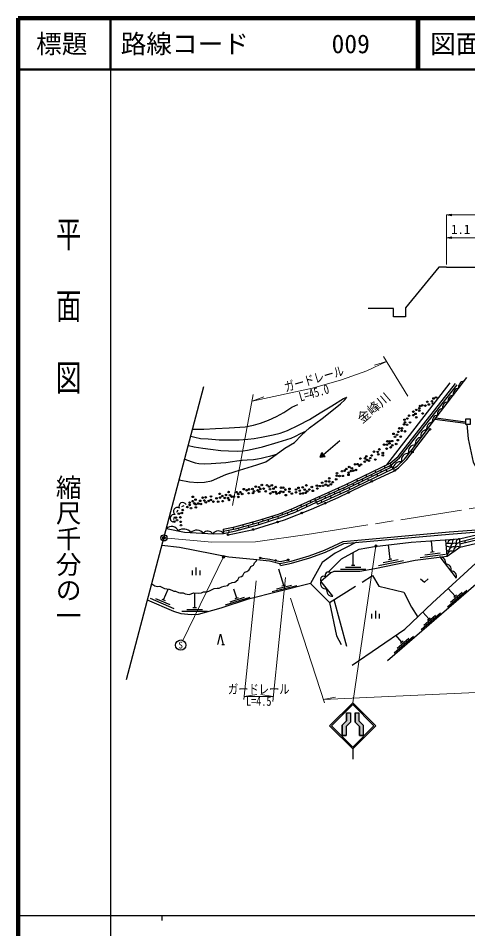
# Model space of a CAD drawing. Units: millimetres at full size, sheet at 1:1000, with parts at other scales. Extents: x 40000 to 680000, y 20000 to 380000.
# Drawn here: x 40000 to 127724, y 202409 to 380000 of the extents above; entities that cross this region are included whole.
import ezdxf
from ezdxf.enums import TextEntityAlignment as Align

# ---------------------------------------------------------------- set-up
doc = ezdxf.new("R2010")
doc.units = ezdxf.units.MM
doc.header["$LTSCALE"] = 1000
doc.header["$PDMODE"] = 32
doc.header["$PDSIZE"] = 500
doc.linetypes.add('CHAIN', pattern=[18.5, 12, -1.5, 3.5, -1.5])
doc.linetypes.add('DASHED', pattern=[7.5, 6, -1.5])
for name, color, linetype, lineweight in [('M-BGD', 7, 'Continuous', 25), ('M-BMK', 2, 'CHAIN', 13), ('M-BMK-OTRS', 5, 'Continuous', 25), ('M-BMK-SRVR', 3, 'Continuous', 25), ('M-STR-HTXT', 7, 'Continuous', 13), ('M-STR-STRC', 7, 'Continuous', 25), ('M-TTL', 2, 'Continuous', 140), ('M-TTL-BAND', 7, 'Continuous', 25), ('M-TTL-LINE', 7, 'Continuous', 50)]:
    doc.layers.add(name, color=color, linetype=linetype, lineweight=lineweight)
for name, color, linetype in [('M-BMK-HTXT', 7, 'Continuous'), ('M-OTRS', 6, 'Continuous'), ('M-TTL-TXT', 7, 'Continuous')]:
    doc.layers.add(name, color=color, linetype=linetype)
doc.styles.add('@ＭＳ ゴシック', font='')
doc.styles.add('ＭＳ ゴシック', font='')
doc.styles.get('@ＭＳ ゴシック').set_extended_font_data('@MS Gothic')
doc.styles.get('ＭＳ ゴシック').set_extended_font_data('MS Gothic')

# ---------------------------------------------------------------- blocks, each defined once
blk = doc.blocks.new('open_arrow')
at = {"color": 0, "linetype": 'Continuous', "lineweight": -2}
blk.add_lwpolyline([(7.5, 1.25), (0, 0), (7.5, -1.25)], dxfattribs=at)

msp = doc.modelspace()

# ---------------------------------------------------------------- hatches: boundary and pattern name
at = {"layer": 'M-BGD'}
for points in [[(120267, 299709, -1), (120450, 299947, -0.41421), (120477, 299736, -0.41421)], [(99217, 295290), (98931, 294391), (99864, 294528)], [(116835, 295278, -1), (117019, 295515, -0.41421), (117046, 295304, -0.41421)], [(113362, 291730, -0.41421), (113404, 291937, -0.41421), (113612, 291894, -1)], [(108842, 289595, -1), (109113, 289722, -0.41421), (109041, 289523, -0.41421)], [(104331, 287437, -0.41421), (104401, 287637, -0.41421), (104601, 287568, -1)], [(99787, 285353, -1), (100062, 285474, -0.41421), (99985, 285276, -0.41421)], [(95173, 283429, -1), (95453, 283538, -0.41421), (95368, 283343, -0.41421)], [(90478, 281718, -1), (90765, 281807, -0.41421), (90666, 281619, -0.41421)], [(80799, 279244, -0.41421), (80916, 279421, -0.41421), (81093, 279305, -1)], [(85699, 280253, -0.41421), (85815, 280430, -0.41421), (85992, 280313, -1)], [(87072, 274731, -1), (87372, 274731, -1)], [(90091, 274240, -1), (90391, 274240, -1)], [(92520, 274359, -1), (92820, 274359, -1)]]:
    msp.add_hatch(color=256, dxfattribs=at).paths.add_polyline_path(points)
at = {"layer": 'M-STR-HTXT'}
for points in [[(110028, 277189, -0.41421), (109928, 276850, -0.41421), (109589, 276950, -1)], [(79806, 274862, -1), (80280, 275022, -1)]]:
    msp.add_hatch(color=256, dxfattribs=at).paths.add_polyline_path(points)
at = {"layer": 'M-STR-STRC'}
for points in [[(103228, 242153), (103228, 240134), (103978, 240134), (103978, 241843), (104812, 242676), (104812, 244498), (104062, 244498), (104062, 242987)], [(107312, 242153), (106478, 242987), (106478, 244498), (105728, 244498), (105728, 242676), (106562, 241843), (106562, 240135), (107312, 240135)]]:
    msp.add_hatch(color=256, dxfattribs=at).paths.add_polyline_path(points)

# ---------------------------------------------------------------- linework, layer by layer
at = {"layer": 'M-BGD'}
for p, q in [((111927, 292912), (124302, 308899)), ((99540, 294909), (102740, 297629)), ((98931, 294391), (99217, 295290)), ((99864, 294528), (99217, 295290)), ((98931, 294391), (99864, 294528)), ((112559, 293218), (113081, 292137)), ((109599, 291788), (109773, 291427)), ((110673, 291862), (110847, 291502)), ((111400, 292657), (111574, 292297)), ((111748, 291937), (111922, 291577)), ((112474, 292732), (112648, 292372)), ((105997, 290048), (106171, 289687)), ((107072, 290122), (107246, 289762)), ((107798, 290918), (107972, 290557)), ((108146, 290197), (108320, 289837)), ((108872, 290992), (109046, 290632)), ((109947, 291067), (110121, 290707)), ((102387, 288355), (102550, 287989)), ((103463, 288397), (103626, 288032)), ((104196, 289178), (104370, 288817)), ((104544, 288457), (104718, 288097)), ((105271, 289252), (105445, 288892)), ((106345, 289327), (106519, 288967)), ((98388, 285254), (97887, 286344)), ((97985, 285949), (98152, 285586)), ((98735, 286723), (98898, 286358)), ((99061, 285993), (99224, 285628)), ((99811, 286766), (99974, 286401)), ((100561, 287539), (100724, 287174)), ((100887, 286808), (101050, 286443)), ((101637, 287582), (101800, 287216)), ((102713, 287624), (102876, 287259)), ((72326, 284914), (71883, 284681)), ((93286, 284259), (93431, 283886)), ((94351, 284278), (94518, 283915)), ((95092, 285059), (95259, 284696)), ((96168, 285114), (96335, 284750)), ((96909, 285895), (97076, 285532)), ((70462, 282722), (70314, 282244)), ((71164, 284032), (70887, 283616)), ((89554, 282902), (89674, 282521)), ((90628, 282820), (90748, 282439)), ((91422, 283535), (91567, 283162)), ((92499, 283524), (92644, 283152)), ((81907, 280711), (81985, 280319)), ((83813, 281209), (83920, 280823)), ((84883, 281090), (84990, 280705)), ((85740, 281743), (85847, 281357)), ((86811, 281624), (86918, 281238)), ((87646, 282303), (87766, 281921)), ((88720, 282221), (88840, 281839)), ((79975, 280328), (80072, 279532)), ((81004, 280124), (81082, 279732)), ((82956, 280556), (83063, 280171)), ((126124, 277909), (133800, 279843)), ((126148, 277490), (132252, 278949)), ((112580, 274512), (112261, 277293)), ((120811, 275926), (120654, 278088)), ((123686, 275112), (123455, 278291)), ((126091, 278483), (126186, 276831)), ((127093, 278154), (127197, 277741)), ((105355, 273340), (105328, 275802)), ((118429, 274838), (123389, 275468)), ((119372, 275351), (122348, 275728)), ((120463, 275882), (121158, 275971)), ((91156, 273275), (91074, 273666)), ((110288, 273245), (115186, 274251)), ((111189, 273828), (114128, 274432)), ((112237, 274442), (112923, 274582)), ((122298, 274936), (125485, 270797)), ((73978, 271404), (73978, 272304)), ((74728, 271404), (74728, 272904)), ((75478, 271404), (75478, 272304)), ((91806, 269357), (90852, 272552)), ((102859, 272546), (107859, 272574)), ((103857, 272942), (106857, 272958)), ((105005, 273338), (105705, 273342)), ((68331, 266549), (69234, 268657)), ((82666, 266910), (82104, 268646)), ((89531, 268160), (94377, 269392)), ((90426, 268697), (93334, 269436)), ((91467, 269271), (92145, 269443)), ((123768, 265199), (127558, 268461)), ((125271, 267285), (123915, 268766)), ((65750, 266872), (70346, 264903)), ((66811, 266809), (69569, 265628)), ((68010, 266687), (68653, 266411)), ((74432, 265070), (74432, 267909)), ((80473, 265569), (85230, 267110)), ((81332, 266162), (84186, 267087)), ((82333, 266802), (82999, 267018)), ((101605, 266621), (104049, 257537)), ((124330, 266079), (126604, 268036)), ((125006, 267057), (125537, 267513)), ((72932, 264710), (75932, 264710)), ((74082, 265070), (74782, 265070)), ((71932, 264350), (76932, 264350)), ((109023, 262917), (109023, 263817)), ((109773, 262917), (109773, 264417)), ((110523, 262917), (110523, 263817)), ((118615, 260764), (122404, 264026)), ((120118, 262849), (118973, 264180)), ((119177, 261643), (121451, 263601)), ((119853, 262621), (120383, 263078)), ((113351, 256233), (117140, 259495)), ((114854, 258318), (113710, 259657)), ((79720, 257860), (80220, 257860)), ((113913, 257112), (116187, 259070)), ((114589, 258090), (115119, 258547))]:
    msp.add_line(p, q, dxfattribs=at)
at = {"layer": 'M-BGD', "linetype": 'DASHED'}
for p, q in [((121506, 302070), (127245, 301312)), ((121299, 301794), (127245, 301009))]:
    msp.add_line(p, q, dxfattribs=at)
at = {"layer": 'M-BGD'}
for points in [[(123587, 331471), (122055, 331471), (115591, 323540), (115591, 321738), (113225, 321738), (113225, 323385), (108309, 323385)], [(123587, 331471), (129087, 331471), (144087, 331471), (159087, 331471), (164587, 331471), (166416, 331471), (169531, 325411), (169531, 323882), (171718, 323882), (171718, 325670), (176117, 325670)], [(113081, 292137), (113971, 292651), (115377, 293983), (117106, 296202), (121737, 302378), (127559, 309900)], [(112559, 293218), (114109, 294533), (125342, 308768)], [(112733, 292857), (114397, 294253), (125656, 308521)], [(71423, 289976), (73455, 289563), (75070, 289435), (76382, 289525), (77737, 289761), (80537, 290984), (82362, 291586), (86592, 292901), (88301, 293507), (89604, 294376), (92049, 296130), (93890, 297276), (95287, 298696), (96806, 300092), (99288, 301912), (101550, 303669), (102891, 304804), (103703, 305577), (104102, 306117)], [(73679, 298493), (74432, 298268), (75588, 298063), (77041, 297942), (79203, 297774), (81566, 297764), (83103, 297801), (84837, 297894), (86020, 298034), (87502, 298276), (89752, 298733), (91094, 299077), (92548, 299580), (94723, 300607), (96858, 301734), (98943, 303010), (101192, 304415), (103498, 305832), (104102, 306117)], [(74034, 299835), (76230, 299833), (78493, 299998), (81149, 300119), (84272, 300330), (85903, 300630), (87278, 301021), (88847, 301635), (90413, 302301), (91840, 303126), (93395, 304119), (94569, 304637)], [(73203, 296695), (74331, 296419), (76042, 296146), (77545, 295940), (79512, 295673), (81022, 295604), (82853, 295587), (83916, 295633), (84746, 295729), (85650, 295922), (87683, 296435), (90727, 297305), (93246, 298123), (94083, 298488), (95112, 298993), (96149, 299488)], [(80948, 279275), (85902, 280295), (91952, 282176), (97237, 284232), (102429, 286515), (107138, 288797), (113264, 291665), (114210, 292288), (115803, 293945), (120358, 299828)], [(72496, 294027), (73755, 293575), (74553, 293309), (75225, 293159), (76312, 293092), (77671, 293137), (78570, 293220), (80509, 293370), (81790, 293564), (82661, 293686), (83671, 293780), (84646, 293846), (85905, 293963), (86698, 294068), (87414, 294184), (88163, 294379), (89276, 294651), (90444, 294979)], [(79975, 280328), (82290, 280787), (86777, 282030), (90801, 283294), (93713, 284425), (97893, 286347), (103788, 288981), (112559, 293218)], [(68909, 280479), (72479, 279739), (78135, 279441), (80072, 279532), (82474, 280008), (87004, 281262), (91066, 282539), (94025, 283688), (98223, 285618), (104125, 288255), (112907, 292497)], [(80023, 279930), (82382, 280398), (86891, 281646), (90933, 282916), (93869, 284057), (98058, 285983), (103957, 288618), (112733, 292857)], [(98388, 285254), (104294, 287892), (113081, 292137)], [(91074, 273666), (93236, 274121), (96796, 275128), (99771, 276260), (103425, 277962), (124065, 279797), (132931, 280494)], [(91156, 273275), (93331, 273732), (96922, 274748), (99927, 275891), (103530, 277569), (124099, 279398), (132986, 280098)], [(100506, 271989), (103082, 274539), (106512, 276468), (109543, 276981), (116643, 277796), (126091, 278483), (132986, 280098)], [(105140, 253813), (115442, 260838), (120842, 265950), (130776, 275052), (137047, 278375), (138263, 279688)], [(68042, 277208), (71477, 276836), (81121, 274973), (85942, 274518), (89064, 274178), (91074, 273666)], [(106014, 277790), (101839, 275693), (99299, 273821), (97017, 269754), (100720, 266071)], [(101396, 267258), (99055, 270197), (100915, 271837), (101679, 272160), (103378, 272159), (106635, 272177), (109585, 272702), (117482, 274324), (123686, 275112), (126186, 276831), (130335, 277843), (130343, 277846)], [(148155, 277113), (141450, 275793), (134564, 274096), (112031, 254701)], [(66046, 269668), (66641, 269305), (67093, 269180), (67649, 269217), (68143, 268998), (68517, 268775), (69465, 268618), (69959, 268478), (70338, 268275), (70723, 268275), (71264, 267985), (71550, 267912), (72158, 267912), (72584, 267761), (73351, 267636), (74237, 267915), (75139, 267885), (75760, 267938), (76124, 268145), (76800, 268099), (77221, 268229), (78222, 268751), (78802, 268853), (79208, 268853), (79702, 269123), (80185, 269201), (80904, 269363), (81164, 269685), (81725, 269940), (82297, 270028), (82829, 270445), (83125, 270970), (83546, 271115), (83811, 271328), (83998, 271723), (84088, 271863), (84206, 271957), (84414, 272020), (84630, 272102), (85020, 272363), (85202, 272599), (85380, 273054), (85674, 273188), (85926, 273359), (86047, 273559), (86083, 273781), (86316, 273991), (86509, 274203), (86572, 274450)], [(87222, 274731), (89127, 274524), (91082, 274026), (92670, 274359)], [(118508, 270690), (119258, 269990), (120008, 270690)], [(97017, 269754), (84680, 266617), (79566, 264959), (75094, 263730), (73770, 263650), (71800, 263857), (70376, 264259), (65200, 266476)], [(100720, 266071), (102130, 259574), (103016, 257885)], [(78970, 257860), (79470, 259860), (79970, 257860)]]:
    msp.add_lwpolyline(points, dxfattribs=at)
msp.add_lwpolyline([(127245, 300806), (128245, 300806), (128245, 301806), (127245, 301806)], close=True, dxfattribs=at)
at = {"layer": 'M-BGD', "linetype": 'DASHED'}
for points in [[(127537, 300806), (127768, 297965), (128792, 293434), (130118, 290957), (130670, 290103), (133062, 289366), (142993, 290922), (153992, 292479), (161880, 293311), (168631, 293682), (176007, 293898), (188153, 293364), (196167, 292565)], [(100720, 266071), (109126, 271292), (110397, 269245), (115251, 268067), (116758, 265120), (117955, 263217)]]:
    msp.add_lwpolyline(points, dxfattribs=at)
at = {"layer": 'M-BGD'}
for centre in [(121037, 305831), (121502, 306034), (117667, 303612), (118248, 303931), (118432, 304386), (118838, 304482), (119448, 304444), (119827, 305192), (120127, 304660), (120718, 305299), (120932, 304847), (115915, 301919), (116273, 302489), (117105, 302576), (117115, 303273), (117512, 302838), (117675, 302167), (118267, 303457), (118935, 302905), (114384, 300029), (114897, 300029), (115265, 300793), (115372, 301683), (115478, 301171), (115847, 300702), (116465, 301161), (113232, 298942), (113522, 298362), (113919, 298739), (114152, 299323), (114636, 298391), (114800, 299555), (115468, 299429), (120358, 299828), (111358, 296842), (111920, 296813), (112032, 297481), (112438, 297501), (112448, 297065), (112961, 297520), (112980, 296707), (113745, 296959), (114065, 297704), (108948, 294713), (109422, 295449), (110148, 295420), (110255, 294955), (110477, 295913), (111145, 295216), (111145, 294752), (111881, 296058), (112671, 296301), (116927, 295396), (105743, 292996), (106217, 293035), (106779, 294119), (106866, 292948), (107602, 293499), (107650, 294177), (107922, 294549), (108037, 293838), (108463, 293703), (108686, 294206), (109673, 293925), (102207, 291271), (103194, 291649), (103678, 291745), (104017, 292065), (104491, 291349), (104582, 292484), (104969, 291700), (105095, 292203), (105385, 291739), (105898, 291893), (106576, 292696), (113487, 291812), (99313, 289395), (100019, 289685), (100668, 289636), (100697, 290275), (101355, 289511), (102033, 290052), (102159, 290768), (102691, 290720), (103339, 290739), (104443, 290952), (108977, 289658), (81042, 287592), (82630, 287563), (83327, 287572), (84024, 288143), (84569, 287921), (85033, 288124), (85711, 288182), (86021, 287737), (86340, 288656), (86717, 287921), (86979, 288550), (87008, 287679), (87231, 288163), (87540, 288956), (87889, 288260), (88286, 287728), (88534, 288919), (88960, 288658), (89125, 288155), (89493, 288880), (89676, 287574), (89812, 288232), (90228, 287603), (90238, 288561), (91216, 287681), (91264, 288426), (91709, 288435), (91719, 287613), (92145, 288039), (92890, 287671), (92929, 288222), (94187, 288077), (94690, 288416), (94942, 287874), (95523, 288493), (95910, 288058), (96220, 288890), (96375, 287729), (96820, 288087), (97285, 288590), (97488, 287826), (98272, 288851), (98378, 288271), (98848, 288746), (99458, 288795), (100000, 289046), (100484, 288843), (100997, 289104), (74046, 285817), (74080, 286648), (74590, 286111), (75503, 285867), (75987, 286486), (76336, 285934), (76568, 286573), (77168, 285857), (77594, 286041), (77613, 286728), (78688, 286350), (79329, 287234), (79368, 286498), (79813, 286798), (79900, 285812), (80287, 286431), (80539, 287021), (80917, 286421), (81120, 286044), (81333, 286973), (81633, 286702), (82078, 286682), (82949, 286634), (82969, 287205), (83704, 287214), (84956, 287360), (85798, 287379), (89176, 287312), (90451, 287284), (90964, 287400), (92213, 286984), (93393, 287294), (94197, 287516), (95039, 287255), (95562, 287323), (96084, 287439), (104466, 287502), (72113, 284066), (73008, 284659), (73449, 285505), (73449, 285065), (73727, 284451), (74362, 285398), (74635, 285171), (74658, 284585), (75106, 285354), (75629, 285238), (76616, 285567), (78097, 285721), (79017, 285692), (99925, 285413), (70799, 282594), (71336, 283348), (71637, 282641), (71927, 283498), (95313, 283483), (70459, 281827), (70966, 282109), (71690, 281776), (71777, 281116), (90621, 281762), (80946, 279275), (85846, 280283), (87222, 274731), (90241, 274240), (92670, 274359)]:
    msp.add_circle(centre, 150, dxfattribs=at)
for centre, radius, start, end in [((127049, 308045), 1139, 92.29609, 192.22696), ((125925, 306760), 1044, 89.44088, 195.08218), ((124992, 305345), 1145, 93.72655, 190.79651), ((122775, 302842), 962, 86.2274, 198.29566), ((123834, 304094), 1038, 88.19099, 196.33207), ((121866, 301461), 1079, 90.1804, 195.88973), ((120864, 299986), 1180, 91.74112, 194.53859), ((119595, 298685), 1014, 82.81924, 203.46047), ((117356, 295547), 1203, 82.6663, 202.17516), ((118690, 297059), 1222, 91.15454, 195.12518), ((115995, 293920), 1198, 78.10637, 200.34548), ((114695, 291879), 1634, 83.78893, 170.91983), ((71025, 283824), 750, 56.34514, 236.34514), ((72104, 284798), 750, 27.79472, 207.79472), ((70388, 282483), 750, 72.82236, 252.82236), ((69911, 279475), 1419, 21.60762, 134.95019), ((72307, 278676), 1705, 35.87853, 129.16564), ((74861, 278449), 1696, 40.24555, 133.73318), ((77017, 278882), 1087, 31.56323, 142.4155), ((79040, 278642), 1363, 40.75539, 143.56435), ((124090, 275814), 1767, 70.21456, 109.03139), ((124524, 277529), 749, 66.10185, 178.1659), ((125074, 276902), 693, 53.37667, 194.44639), ((125399, 277724), 753, 114.31176, 199.18345), ((126003, 276935), 735, 79.43361, 189.72555), ((126206, 277725), 766, 98.66109, 200.42591), ((123636, 275665), 1312, 54.21288, 93.74085), ((123299, 275180), 1055, 44.78149, 73.01507), ((124531, 275221), 852, 61.65471, 187.36251), ((124911, 276024), 868, 64.88807, 186.65358), ((125748, 276129), 827, 58.04978, 190.96744), ((122362, 273886), 1051, 341.68761, 93.49593), ((123425, 272507), 1051, 341.68761, 93.49593), ((100506, 271363), 626, 49.2071, 213.60198), ((124487, 271127), 1051, 341.68761, 93.49593), ((99576, 270543), 626, 49.2071, 213.60198), ((99997, 269746), 1044, 154.41654, 282.66225), ((101353, 268425), 1168, 164.99677, 272.08202)]:
    msp.add_arc(centre, radius, start, end, dxfattribs=at)
at = {"layer": 'M-BMK'}
msp.add_lwpolyline([(68426, 278657), (77797, 277801), (86269, 277870), (96372, 279276), (136384, 285657)], dxfattribs=at)
at = {"layer": 'M-BMK-OTRS'}
msp.add_line((61114, 251043), (76249, 308200), dxfattribs=at)
at = {"layer": 'M-BMK-SRVR'}
msp.add_circle((68426, 278657), 600, dxfattribs=at)
at = {"layer": 'M-OTRS'}
msp.add_point((68426, 278657), dxfattribs=at)
at = {"layer": 'M-STR-HTXT'}
for p, q in [((123587, 331971), (123587, 341628)), ((164587, 341627), (123587, 341627)), ((123587, 337171), (129087, 337171)), ((111848, 313040), (109499, 312327)), ((116037, 306304), (111252, 313998)), ((81833, 284982), (85870, 306596)), ((85632, 305318), (87939, 306156)), ((109809, 277069), (105271, 246499)), ((80043, 274942), (72137, 258632)), ((84047, 247101), (86402, 270268)), ((89652, 246734), (92125, 270906)), ((99748, 246450), (93124, 266889)), ((84111, 247731), (86542, 248073)), ((84111, 247731), (89754, 247731)), ((89754, 247731), (87323, 248073)), ((99527, 247131), (101940, 247583))]:
    msp.add_line(p, q, dxfattribs=at)
for points in [[(85632, 305318), (97450, 307822), (103109, 309466), (108002, 311255), (111848, 313040)], [(99527, 247131), (132137, 248613), (154028, 249751), (177234, 250747), (206310, 252212)]]:
    msp.add_lwpolyline(points, dxfattribs=at)
for centre in [(109809, 277069), (80043, 274942)]:
    msp.add_circle(centre, 250, dxfattribs=at)
at = {"layer": 'M-STR-STRC'}
for p, q in [((100771, 241999), (105271, 246499)), ((101124, 241999), (105271, 246145)), ((109771, 241998), (105271, 246499)), ((109417, 241998), (105271, 246145)), ((104062, 244498), (104812, 244498)), ((104062, 244498), (104062, 242987)), ((104812, 244498), (104812, 242676)), ((105728, 244498), (105728, 242676)), ((105728, 244498), (106478, 244498)), ((106478, 244498), (106478, 242987)), ((100771, 241999), (105271, 237498)), ((101124, 241999), (105271, 237851)), ((103228, 242153), (104062, 242987)), ((103228, 242153), (103228, 240134)), ((103978, 241843), (104812, 242676)), ((103978, 241843), (103978, 240134)), ((105271, 237851), (109417, 241998)), ((105271, 237498), (109771, 241998)), ((106562, 241843), (105728, 242676)), ((107312, 242153), (106478, 242987)), ((106562, 241843), (106562, 240135)), ((107312, 242153), (107312, 240135)), ((103228, 240134), (103978, 240134)), ((106562, 240135), (107312, 240135)), ((105271, 237498), (105271, 235499))]:
    msp.add_line(p, q, dxfattribs=at)
for points in [[(104062, 242987), (104062, 244498), (104812, 244498), (104812, 242676), (103978, 241843), (103978, 240134), (103228, 240134), (103228, 242153)], [(105728, 244498), (106478, 244498), (106478, 242987), (107312, 242153), (107312, 240135), (106562, 240135), (106562, 241843), (105728, 242676)]]:
    msp.add_lwpolyline(points, close=True, dxfattribs=at)
msp.add_circle((71701, 257733), 1000, dxfattribs=at)
at = {"layer": 'M-TTL'}
for p, q in [((40000, 380000), (40000, 20000)), ((680000, 380000), (40000, 380000))]:
    msp.add_line(p, q, dxfattribs=at)
at = {"layer": 'M-TTL-BAND'}
for p, q in [((58000, 370000), (58000, 20000)), ((40000, 205000), (579000, 205000)), ((68000, 205000), (68000, 204000))]:
    msp.add_line(p, q, dxfattribs=at)
at = {"layer": 'M-TTL-LINE'}
for p, q in [((58000, 380000), (58000, 370000)), ((117750, 380000), (117750, 370000)), ((118250, 380000), (118250, 370000)), ((40000, 370000), (680000, 370000))]:
    msp.add_line(p, q, dxfattribs=at)

# ---------------------------------------------------------------- block references
at = {"layer": 'M-STR-HTXT', "xscale": 133, "yscale": 133}
for p in [(123587, 341627), (123587, 337171)]:
    msp.add_blockref('open_arrow', p, dxfattribs=at)

# ---------------------------------------------------------------- texts
at = {"layer": 'M-BMK-HTXT', "style": 'ＭＳ ゴシック'}
msp.add_text('金峰川', height=1833, rotation=40.365, dxfattribs=at).set_placement((109360, 303989), align=Align.MIDDLE_CENTER)
at = {"layer": 'M-STR-HTXT', "style": 'ＭＳ ゴシック'}
msp.add_text('1.1', height=1833, dxfattribs=at).set_placement((126337, 337359), align=Align.BOTTOM_CENTER)
at = {"layer": 'M-STR-HTXT', "style": 'ＭＳ ゴシック', "width": 0.8}
msp.add_text('ガードレール', height=1833, rotation=16.199, dxfattribs=at).set_placement((98118, 308262), align=Align.BOTTOM_CENTER)
msp.add_text('L=45.0', height=1833, rotation=16.199, dxfattribs=at).set_placement((97450, 307822), align=Align.TOP_CENTER)
msp.add_text('ガードレール', height=1833, dxfattribs=at).set_placement((86933, 247680), align=Align.BOTTOM_CENTER)
msp.add_text('L=4.5', height=1833, dxfattribs=at).set_placement((86933, 247731), align=Align.TOP_CENTER)
at = {"layer": 'M-STR-STRC', "style": 'ＭＳ ゴシック'}
msp.add_text('S', height=1320, dxfattribs=at).set_placement((71701, 257733), align=Align.MIDDLE_CENTER)
at = {"layer": 'M-TTL-BAND', "style": '@ＭＳ ゴシック', "width": 1.4}
msp.add_text('平  面  図', height=3666, rotation=270, dxfattribs=at).set_placement((49777, 306475), align=Align.MIDDLE_RIGHT)
at = {"layer": 'M-TTL-BAND', "style": '@ＭＳ ゴシック'}
msp.add_text('縮尺千分の一', height=3666, rotation=270, dxfattribs=at).set_placement((49777, 261030), align=Align.MIDDLE_RIGHT)
at = {"layer": 'M-TTL-TXT', "style": 'ＭＳ ゴシック'}
msp.add_text('標題', height=3666, dxfattribs=at).set_placement((48500, 375000), align=Align.MIDDLE_CENTER)
for s, p in [('路線コード', (60000, 375000)), ('009', (101142, 375000)), ('図面コード', (120380, 375000))]:
    msp.add_text(s, height=3666, dxfattribs=at).set_placement(p, align=Align.MIDDLE_LEFT)

doc.saveas('drawing.dxf')
